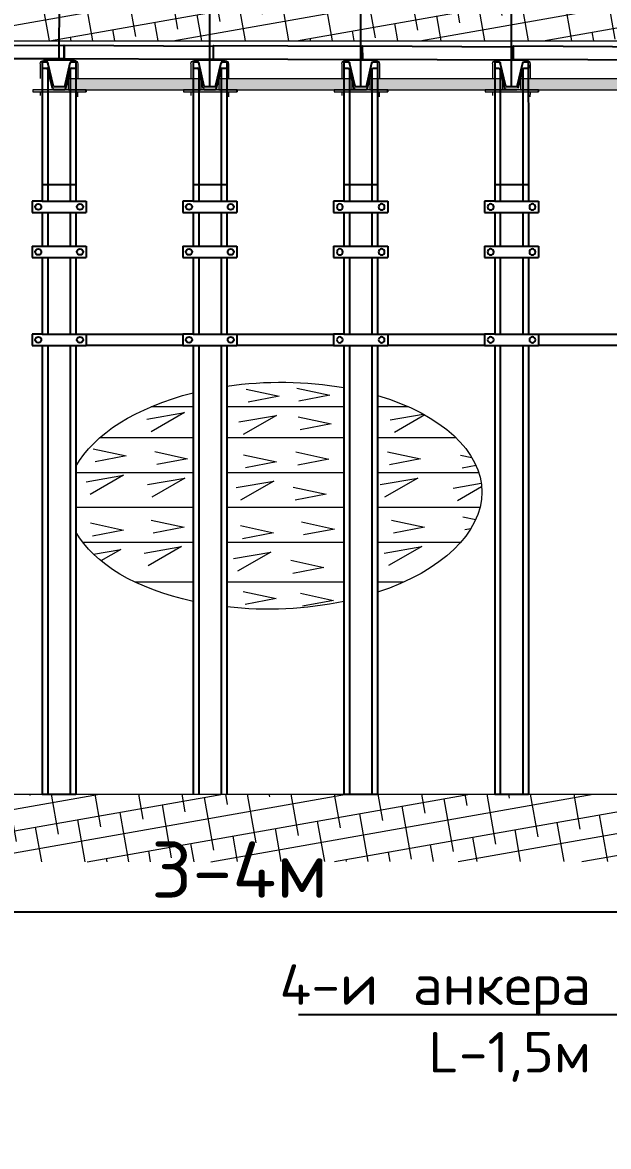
# Model space of a CAD drawing. Header units: millimetres. Extents: x 1757 to 4342, y -1901 to 53.
# Drawn here: x 3969.36 to 3995.39, y -1680.57 to -1630.65 of the extents above; entities that cross this region are included whole.
import ezdxf
from ezdxf import colors
from ezdxf.entities.mleader import LeaderData, LeaderLine
from ezdxf.math import Vec2, Vec3

# ---------------------------------------------------------------- set-up
doc = ezdxf.new("R2010")
doc.units = ezdxf.units.MM
doc.header["$LTSCALE"] = 0.1
doc.linetypes.add('ACAD_ISO10W100', pattern=[18, 12, -3, 0, -3])
doc.styles.get("Standard").update_dxf_attribs({"font": 'txt.shx'})
doc.dimstyles.new('ISO-25', dxfattribs={"dimtxt": 2.5, "dimasz": 2.5, "dimexe": 1.25, "dimexo": 0, "dimtad": 1, "dimdec": 0, "dimtxsty": 'Standard', "dimcen": 2.5, "dimadec": 0, "dimazin": 0, "dimtfac": 1, "dimtdec": 0, "dimtmove": 0, "dimatfit": 3, "dimfxl": 1, "dimarcsym": 0})
pattern_1 = [(10, (75028.0112, 68213.7898), (0.165399889, -0.938029385), []), (280, (75028.0112, 68213.7898), (-0.607229606, -2.041458659), [2.38125, -1.42875])]

# ---------------------------------------------------------------- blocks, each defined once
blk = doc.blocks.new('ско670')
at = {"true_color": 0xffffff}
blk.add_hatch(color=7, dxfattribs=at).paths.add_polyline_path([(109304, 1390.7), (109876.3, 1532.9), (109888.3, 1484.4), (109316.1, 1342)])
at = {"lineweight": 15, "true_color": 0xffffff}
blk.add_hatch(color=7, dxfattribs=at).paths.add_polyline_path([(109165.6, 1294.3), (109163.3, 1303.8), (109393.9, 1361.4), (109396.3, 1352)])
at = {"lineweight": 15}
for p, q in [((109304, 1390.7), (109876.3, 1532.9)), ((109876.3, 1532.9), (109888.3, 1484.4)), ((109311.4, 1474.8), (109178.4, 1441.6)), ((109316.1, 1342), (109888.3, 1484.4)), ((109329.6, 1463.9), (109345.3, 1401.1)), ((109167.5, 1423.4), (109183.2, 1360.6)), ((109393.9, 1361.4), (109163.3, 1303.8)), ((109165.6, 1294.3), (109396.3, 1352)), ((109304, 1390.7), (109316.1, 1342)), ((109163.3, 1303.8), (109165.6, 1294.3)), ((109197.8, 1302.4), (109201.8, 1286.5)), ((109360.1, 1340), (109364.2, 1321.7))]:
    blk.add_line(p, q, dxfattribs=at)
at = {"color": 7, "linetype": 'ACAD_ISO10W100'}
blk.add_line((109396.3, 1352), (109394.1, 1361.5), dxfattribs=at)
at = {"lineweight": 15, "extrusion": (0, 0, -1)}
for centre, major_axis, start_param, end_param in [((109315, 1460.3), (8.5, 12.3), -0.850275, 0.720521), ((109182.1, 1427.1), (-12.3, 8.5), 5.43291, 7.003706)]:
    blk.add_ellipse(centre, major_axis=major_axis, ratio=1, start_param=start_param, end_param=end_param, dxfattribs=at)
blk = doc.blocks.new('11.2bkjrjdfz')
for p, q in [((172044.2, -79395.2), (171956.8, -79745.5)), ((172044.2, -79395.2), (172037.1, -79423.4)), ((172062.6, -79399.8), (172044.2, -79395.2)), ((172065.5, -79513.9), (172067.1, -79405.8)), ((172060.2, -79434.3), (171981.1, -79751.5)), ((172056.5, -79428.2), (172037.1, -79423.4)), ((172059.5, -79519.7), (172060.2, -79434.3)), ((172156.7, -79458.4), (172077.6, -79775.6)), ((172189.2, -79431.4), (172101.9, -79781.6)), ((172114.6, -79526.2), (172164, -79429.9)), ((172117.2, -79534), (172156.7, -79458.4)), ((172182.2, -79459.5), (172162.8, -79454.7)), ((172163.7, -79430.5), (172163.5, -79431.2)), ((172189.2, -79431.4), (172170.8, -79426.8)), ((172114.6, -79526.2), (172065.5, -79513.9)), ((172110, -79538.4), (172063.9, -79526.9)), ((171956.8, -79745.5), (171894.3, -79996.2)), ((171981.1, -79751.5), (171918.6, -80002.2)), ((172077.6, -79775.6), (172015.1, -80026.3)), ((172101.9, -79781.6), (172039.4, -80032.4)), ((172057.5, -79959.6), (171912.5, -79923.4)), ((171850.2, -79985.2), (171838.1, -80033.7)), ((171894.3, -79996.2), (171850.2, -79985.2)), ((172039.4, -80032.4), (171894.3, -79996.2)), ((172071.4, -80091.9), (171838.1, -80033.7)), ((171882.2, -80044.7), (171845.9, -80190.3)), ((171882.2, -80044.7), (171845.9, -80190.3)), ((171906.5, -80050.8), (171870.2, -80196.3)), ((171906.5, -80050.8), (171870.2, -80196.3)), ((172039.4, -80032.4), (172083.5, -80043.4)), ((172083.5, -80043.4), (172071.4, -80091.9)), ((172003, -80074.8), (171966.7, -80220.4)), ((172003, -80074.8), (171966.7, -80220.4)), ((172027.3, -80080.9), (171991, -80226.4)), ((172027.3, -80080.9), (171991, -80226.4)), ((171801.8, -80179.3), (171789.7, -80227.8)), ((172035.1, -80237.4), (171801.8, -80179.3)), ((171833.8, -80238.8), (171763.3, -80521.7)), ((171858.1, -80244.8), (171787.6, -80527.7)), ((172023, -80285.9), (171789.7, -80227.8)), ((171954.6, -80268.9), (171884.1, -80551.8)), ((172035.1, -80237.4), (172023, -80285.9)), ((171978.9, -80274.9), (171908.4, -80557.9)), ((171707.3, -80558.1), (171290.6, -80454.2)), ((171278.5, -80502.7), (171695.2, -80606.6)), ((171707.3, -80558.1), (171695.2, -80606.6)), ((171751.5, -80569.1), (171707.3, -80558.1)), ((171763.3, -80521.7), (171751.5, -80569.1)), ((171787.6, -80527.7), (171775.7, -80575.2)), ((171884.1, -80551.8), (171872.3, -80599.2)), ((171908.4, -80557.9), (171896.5, -80605.3)), ((171739.4, -80617.6), (171257.2, -82551.3)), ((171928.6, -80664.8), (171695.2, -80606.6)), ((171896.5, -80605.3), (171751.5, -80569.1)), ((171896.5, -80605.3), (171940.7, -80616.3)), ((171940.7, -80616.3), (171928.6, -80664.8)), ((171763.6, -80623.7), (171281.5, -82557.4)), ((171860.2, -80647.7), (171378.1, -82581.5)), ((171884.4, -80653.8), (171402.3, -82587.5)), ((171402.3, -82587.5), (171257.2, -82551.3))]:
    blk.add_line(p, q)
at = {"lineweight": 15}
blk.add_line((172144.6, -79548.1), (172096.4, -79536.1), dxfattribs=at)
for centre in [(171870.8, -80016.1), (172050.8, -80061), (171822.4, -80210.2), (172002.4, -80255), (171728, -80589), (171908, -80633.9)]:
    blk.add_circle(centre, 13.5)
for centre, radius, start, end in [((172061.1, -79405.7), 6, 346, 76), ((172055.3, -79433.1), 5, 346, 76), ((172161.6, -79459.6), 5, 76, 166), ((172169.3, -79432.6), 6, 76, 166), ((172111.4, -79532.6), 6, 256, 346)]:
    blk.add_arc(centre, radius, start, end)
at = {"color": 7, "true_color": 0xffffff, "xscale": -1}
blk.add_blockref('ско670', (281363.7, -80865.9), dxfattribs=at)
blk = doc.blocks.new('*D632')
at = {"color": 0, "lineweight": -2}
for p, q in [((3958.983, -1632.224), (3959.009, -1626.034)), ((3970.982, -1632.274), (3971.008, -1626.084)), ((3968.503, -1627.324), (3961.504, -1627.295))]:
    blk.add_line(p, q, dxfattribs=at)
at = {"color": 0, "lineweight": 15}
for points in [[(3961.505, -1626.878), (3961.502, -1627.711), (3959.004, -1627.284)], [(3968.505, -1626.907), (3968.501, -1627.741), (3971.003, -1627.334)]]:
    blk.add_solid(points, dxfattribs=at)
at = {"layer": 'Defpoints', "color": 0, "lineweight": 15}
for p in [(3959.004, -1627.284), (3958.983, -1632.224), (3970.982, -1632.274)]:
    blk.add_point(p, dxfattribs=at)
at = {"color": 0, "lineweight": 0, "insert": (3965.011, -1625.434), "char_height": 2.5, "attachment_point": 5, "rotation": 359.7606}
blk.add_mtext('не более 1200', dxfattribs=at)
blk = doc.blocks.new('*D662')
at = {"color": 0, "lineweight": -2}
for p, q in [((3958.986, -1636.956), (3958.986, -1619.964)), ((4038.988, -1636.956), (4038.988, -1619.964)), ((4036.488, -1621.214), (3961.486, -1621.214))]:
    blk.add_line(p, q, dxfattribs=at)
at = {"color": 0, "lineweight": 15}
for points in [[(3961.486, -1620.797), (3961.486, -1621.631), (3958.986, -1621.214)], [(4036.488, -1620.797), (4036.488, -1621.631), (4038.988, -1621.214)]]:
    blk.add_solid(points, dxfattribs=at)
at = {"layer": 'Defpoints', "color": 0, "lineweight": 15}
for p in [(3958.986, -1621.214), (3958.986, -1636.956), (4038.988, -1636.956)]:
    blk.add_point(p, dxfattribs=at)
at = {"color": 0, "lineweight": 0, "insert": (3998.987, -1619.131), "char_height": 2.5, "attachment_point": 5}
blk.add_mtext('не более 8,0 м', dxfattribs=at)
blk = doc.blocks.new('*D642')
at = {"color": 0, "lineweight": -2}
for p, q in [((3977.683, -1633.498), (3977.683, -1625.388)), ((3984.382, -1633.498), (3984.382, -1625.388)), ((3980.183, -1626.638), (3981.882, -1626.638)), ((3984.382, -1626.638), (3994.382, -1626.638))]:
    blk.add_line(p, q, dxfattribs=at)
at = {"color": 0, "lineweight": 15}
for points in [[(3980.183, -1626.221), (3980.183, -1627.054), (3977.683, -1626.638)], [(3981.882, -1626.221), (3981.882, -1627.054), (3984.382, -1626.638)]]:
    blk.add_solid(points, dxfattribs=at)
at = {"layer": 'Defpoints', "color": 0, "lineweight": 15}
for p in [(3984.382, -1626.638), (3977.683, -1633.498), (3984.382, -1633.498)]:
    blk.add_point(p, dxfattribs=at)
at = {"color": 0, "lineweight": 0, "insert": (3990.632, -1624.763), "char_height": 2.5, "attachment_point": 5}
blk.add_mtext('670', dxfattribs=at)
blk = doc.blocks.new('*D643')
at = {"color": 0, "lineweight": -2}
for p, q in [((3984.382, -1633.498), (3984.382, -1625.388)), ((3991.082, -1633.498), (3991.082, -1625.388)), ((3986.882, -1626.638), (3988.582, -1626.638)), ((3991.082, -1626.638), (4001.082, -1626.638))]:
    blk.add_line(p, q, dxfattribs=at)
at = {"color": 0, "lineweight": 15}
for points in [[(3986.882, -1626.221), (3986.882, -1627.054), (3984.382, -1626.638)], [(3988.582, -1626.221), (3988.582, -1627.054), (3991.082, -1626.638)]]:
    blk.add_solid(points, dxfattribs=at)
at = {"layer": 'Defpoints', "color": 0, "lineweight": 15}
for p in [(3991.082, -1626.638), (3984.382, -1633.498), (3991.082, -1633.498)]:
    blk.add_point(p, dxfattribs=at)
at = {"color": 0, "lineweight": 0, "insert": (3997.332, -1624.763), "char_height": 2.5, "attachment_point": 5}
blk.add_mtext('670', dxfattribs=at)
blk = doc.blocks.new('*D644')
at = {"color": 0, "lineweight": -2}
for p, q in [((3991.082, -1633.498), (3991.082, -1625.388)), ((3997.782, -1633.498), (3997.782, -1625.388)), ((3993.582, -1626.638), (3995.282, -1626.638)), ((3997.782, -1626.638), (4007.782, -1626.638))]:
    blk.add_line(p, q, dxfattribs=at)
at = {"color": 0, "lineweight": 15}
for points in [[(3993.582, -1626.221), (3993.582, -1627.054), (3991.082, -1626.638)], [(3995.282, -1626.221), (3995.282, -1627.054), (3997.782, -1626.638)]]:
    blk.add_solid(points, dxfattribs=at)
at = {"layer": 'Defpoints', "color": 0, "lineweight": 15}
for p in [(3997.782, -1626.638), (3991.082, -1633.498), (3997.782, -1633.498)]:
    blk.add_point(p, dxfattribs=at)
at = {"color": 0, "lineweight": 0, "insert": (4004.032, -1624.763), "char_height": 2.5, "attachment_point": 5}
blk.add_mtext('670', dxfattribs=at)
blk = doc.blocks.new('*D674')
at = {"color": 0, "lineweight": -2}
for p, q in [((3958.988, -1640.239), (3958.988, -1616.736)), ((4108.986, -1636.925), (4108.986, -1616.736)), ((3961.488, -1617.986), (4106.486, -1617.986))]:
    blk.add_line(p, q, dxfattribs=at)
at = {"color": 0, "lineweight": 15}
for points in [[(3961.488, -1617.569), (3961.488, -1618.402), (3958.988, -1617.986)], [(4106.486, -1617.569), (4106.486, -1618.402), (4108.986, -1617.986)]]:
    blk.add_solid(points, dxfattribs=at)
at = {"layer": 'Defpoints', "color": 0, "lineweight": 15}
for p in [(4108.986, -1617.986), (4108.986, -1636.925), (3958.988, -1640.239)]:
    blk.add_point(p, dxfattribs=at)
at = {"color": 0, "lineweight": 0, "insert": (4033.987, -1615.902), "char_height": 2.5, "attachment_point": 5}
blk.add_mtext('не более 15,0 м', dxfattribs=at)
blk = doc.blocks.new('*D675')
at = {"color": 0, "lineweight": -2}
for p, q in [((3999.002, -1656.376), (3999.002, -1671.397)), ((3959.002, -1664.924), (3959.002, -1671.397)), ((3961.502, -1670.147), (3996.502, -1670.147))]:
    blk.add_line(p, q, dxfattribs=at)
at = {"color": 0, "lineweight": 15}
for points in [[(3961.502, -1669.731), (3961.502, -1670.564), (3959.002, -1670.147)], [(3996.502, -1669.731), (3996.502, -1670.564), (3999.002, -1670.147)]]:
    blk.add_solid(points, dxfattribs=at)
at = {"layer": 'Defpoints', "color": 0, "lineweight": 15}
for p in [(3999.002, -1656.376), (3959.002, -1664.924), (3999.002, -1670.147)]:
    blk.add_point(p, dxfattribs=at)
at = {"color": 0, "lineweight": 0, "insert": (3979.002, -1668.272), "char_height": 2.5, "attachment_point": 5}
blk.add_mtext('3-4м', dxfattribs=at)

msp = doc.modelspace()

# ---------------------------------------------------------------- hatches: boundary and pattern name
at = {"lineweight": 0}
h = msp.add_hatch(dxfattribs=at)
h.set_pattern_fill('ANSI38', scale=0.3, angle=125, style=0)
h.set_pattern_definition(pattern_1)
h.paths.add_polyline_path([(3958.981, -1628.465), (4123.483, -1628.428), (4123.485, -1631.464), (3958.982, -1631.464)])
h = msp.add_hatch(dxfattribs=at)
h.set_pattern_fill('ANSI38', scale=0.3, angle=125, style=0)
h.set_pattern_definition(pattern_1)
h.paths.add_polyline_path([(3959.004, -1667.924), (3959.002, -1664.924), (4123.504, -1664.924), (4123.506, -1667.887)])

# ---------------------------------------------------------------- linework, layer by layer
at = {"color": 7, "lineweight": 0}
for p, q in [((3958.982, -1631.464), (4123.485, -1631.464)), ((3959.002, -1664.924), (4123.504, -1664.924))]:
    msp.add_line(p, q, dxfattribs=at)
at = {"color": 7}
for p, q in [((3958.983, -1631.602), (3971.215, -1631.675)), ((3971.215, -1631.675), (3971.215, -1632.275)), ((3971.215, -1632.275), (3959.039, -1632.224))]:
    msp.add_line(p, q, dxfattribs=at)
for p, q in [((3970.236, -1632.398), (3970.236, -1632.688)), ((3970.236, -1632.398), (3970.426, -1632.398)), ((3970.236, -1632.398), (3970.236, -1636.007)), ((3970.236, -1632.688), (3970.436, -1632.688)), ((3970.73, -1633.498), (3970.484, -1632.444)), ((3970.486, -1632.451), (3970.486, -1632.458)), ((3970.486, -1632.738), (3970.486, -1636.007)), ((3970.686, -1633.568), (3970.486, -1632.738)), ((3971.236, -1633.498), (3971.482, -1632.444)), ((3971.281, -1633.568), (3971.481, -1632.738)), ((3971.481, -1632.451), (3971.481, -1632.458)), ((3971.481, -1632.738), (3971.481, -1636.007)), ((3971.531, -1632.688), (3971.731, -1632.688)), ((3971.541, -1632.398), (3971.731, -1632.398)), ((3971.731, -1632.398), (3971.731, -1632.688)), ((3971.731, -1632.398), (3971.731, -1636.007)), ((3976.935, -1632.398), (3976.935, -1632.688)), ((3976.935, -1632.398), (3977.125, -1632.398)), ((3976.935, -1632.398), (3976.935, -1636.007)), ((3976.935, -1632.688), (3977.135, -1632.688)), ((3977.43, -1633.498), (3977.184, -1632.444)), ((3977.185, -1632.451), (3977.185, -1632.458)), ((3977.185, -1632.738), (3977.185, -1636.007)), ((3977.385, -1633.568), (3977.185, -1632.738)), ((3977.936, -1633.498), (3978.182, -1632.444)), ((3977.98, -1633.568), (3978.18, -1632.738)), ((3978.18, -1632.451), (3978.18, -1632.458)), ((3978.18, -1632.738), (3978.18, -1636.007)), ((3978.23, -1632.688), (3978.43, -1632.688)), ((3978.24, -1632.398), (3978.43, -1632.398)), ((3978.43, -1632.398), (3978.43, -1632.688)), ((3978.43, -1632.398), (3978.43, -1636.007)), ((3983.635, -1632.398), (3983.635, -1632.688)), ((3984.88, -1632.451), (3984.88, -1632.458)), ((3970.73, -1633.498), (3971.236, -1633.498)), ((3970.746, -1633.628), (3971.221, -1633.628)), ((3977.43, -1633.498), (3977.936, -1633.498)), ((3977.445, -1633.628), (3977.92, -1633.628)), ((3970.236, -1636.007), (3970.236, -1638.591)), ((3970.486, -1636.007), (3970.486, -1638.591)), ((3971.481, -1636.007), (3971.481, -1638.591)), ((3971.731, -1636.007), (3971.731, -1638.591)), ((3976.935, -1636.007), (3976.935, -1638.591)), ((3977.185, -1636.007), (3977.185, -1638.591)), ((3978.18, -1636.007), (3978.18, -1638.591)), ((3978.43, -1636.007), (3978.43, -1638.591)), ((3970.236, -1637.841), (3971.731, -1637.841)), ((3976.935, -1637.841), (3978.43, -1637.841)), ((3970.236, -1638.591), (3969.781, -1638.591)), ((3969.781, -1638.591), (3969.781, -1639.091)), ((3970.236, -1638.591), (3971.731, -1638.591)), ((3971.731, -1638.591), (3972.186, -1638.591)), ((3972.186, -1638.591), (3972.186, -1639.091)), ((3976.935, -1638.591), (3976.48, -1638.591)), ((3976.48, -1638.591), (3976.48, -1639.091)), ((3976.935, -1638.591), (3978.43, -1638.591)), ((3978.43, -1638.591), (3978.885, -1638.591)), ((3978.885, -1638.591), (3978.885, -1639.091)), ((3969.781, -1639.091), (3972.186, -1639.091)), ((3970.236, -1639.091), (3970.236, -1640.591)), ((3970.236, -1639.091), (3970.236, -1640.591)), ((3970.486, -1639.091), (3970.486, -1640.591)), ((3970.486, -1639.091), (3970.486, -1640.591)), ((3971.481, -1639.091), (3971.481, -1640.591)), ((3971.481, -1639.091), (3971.481, -1640.591)), ((3971.731, -1639.091), (3971.731, -1640.591)), ((3971.731, -1639.091), (3971.731, -1640.591)), ((3976.48, -1639.091), (3978.885, -1639.091)), ((3976.935, -1639.091), (3976.935, -1640.591)), ((3976.935, -1639.091), (3976.935, -1640.591)), ((3977.185, -1639.091), (3977.185, -1640.591)), ((3977.185, -1639.091), (3977.185, -1640.591)), ((3978.18, -1639.091), (3978.18, -1640.591)), ((3978.18, -1639.091), (3978.18, -1640.591)), ((3978.43, -1639.091), (3978.43, -1640.591)), ((3978.43, -1639.091), (3978.43, -1640.591)), ((3969.781, -1640.591), (3972.186, -1640.591)), ((3969.781, -1640.591), (3969.781, -1641.091)), ((3972.186, -1640.591), (3972.186, -1641.091)), ((3976.48, -1640.591), (3978.885, -1640.591)), ((3976.48, -1640.591), (3976.48, -1641.091)), ((3978.885, -1640.591), (3978.885, -1641.091)), ((3969.781, -1641.091), (3972.186, -1641.091)), ((3970.236, -1641.091), (3970.236, -1644.006)), ((3970.486, -1641.091), (3970.486, -1644.006)), ((3971.481, -1641.091), (3971.481, -1644.006)), ((3971.731, -1641.091), (3971.731, -1644.006)), ((3976.48, -1641.091), (3978.885, -1641.091)), ((3976.935, -1641.091), (3976.935, -1644.007)), ((3977.185, -1641.091), (3977.185, -1644.007)), ((3978.18, -1641.091), (3978.18, -1644.007)), ((3978.43, -1641.091), (3978.43, -1644.007)), ((3970.236, -1644.006), (3970.236, -1644.495)), ((3970.486, -1644.006), (3970.486, -1644.495)), ((3971.481, -1644.006), (3971.481, -1644.495)), ((3971.731, -1644.006), (3971.731, -1644.495)), ((3976.935, -1644.007), (3976.935, -1644.495)), ((3977.185, -1644.007), (3977.185, -1644.495)), ((3978.18, -1644.007), (3978.18, -1644.495)), ((3978.43, -1644.007), (3978.43, -1644.495)), ((3969.781, -1644.495), (3969.781, -1644.995)), ((3970.236, -1644.495), (3969.781, -1644.495)), ((3970.236, -1644.495), (3971.731, -1644.495)), ((3971.731, -1644.495), (3972.186, -1644.495)), ((3972.186, -1644.495), (3972.186, -1644.995)), ((3972.186, -1644.495), (3976.48, -1644.495)), ((3976.48, -1644.495), (3976.48, -1644.995)), ((3976.935, -1644.495), (3976.48, -1644.495)), ((3976.935, -1644.495), (3978.43, -1644.495)), ((3978.43, -1644.495), (3978.885, -1644.495)), ((3978.885, -1644.495), (3978.885, -1644.995)), ((3978.885, -1644.495), (3983.18, -1644.495)), ((3969.781, -1644.995), (3972.186, -1644.995)), ((3970.236, -1644.995), (3970.236, -1664.923)), ((3970.486, -1644.995), (3970.486, -1664.923)), ((3971.481, -1644.995), (3971.481, -1664.924)), ((3971.731, -1644.995), (3971.731, -1664.924)), ((3976.48, -1644.995), (3972.186, -1644.995)), ((3976.48, -1644.995), (3978.885, -1644.995)), ((3976.935, -1644.995), (3976.935, -1664.924)), ((3977.185, -1644.995), (3977.185, -1664.924)), ((3978.18, -1644.995), (3978.18, -1664.924)), ((3978.43, -1644.995), (3978.43, -1664.924)), ((3983.18, -1644.995), (3978.885, -1644.995)), ((3970.236, -1664.923), (3971.731, -1664.924))]:
    msp.add_line(p, q)
at = {"color": 7, "lineweight": 13}
for p, q in [((3976.935, -1647.719), (3975.066, -1647.719)), ((3983.635, -1647.719), (3978.43, -1647.719)), ((3986.504, -1647.719), (3985.13, -1647.719)), ((3976.935, -1649.102), (3972.78, -1649.102)), ((3983.635, -1649.102), (3978.43, -1649.102)), ((3988.627, -1649.102), (3985.13, -1649.102)), ((3976.935, -1650.656), (3971.731, -1650.656)), ((3983.635, -1650.656), (3978.43, -1650.656)), ((3989.632, -1650.656), (3985.13, -1650.656)), ((3976.935, -1652.191), (3971.731, -1652.191)), ((3983.635, -1652.191), (3978.43, -1652.191)), ((3989.679, -1652.191), (3985.13, -1652.191)), ((3976.935, -1653.751), (3972.047, -1653.751)), ((3983.635, -1653.751), (3978.43, -1653.751)), ((3988.814, -1653.751), (3985.13, -1653.751)), ((3976.935, -1655.509), (3974.368, -1655.509)), ((3983.635, -1655.509), (3978.43, -1655.509)), ((3986.287, -1655.509), (3985.13, -1655.509))]:
    msp.add_line(p, q, dxfattribs=at)
at = {"color": 7}
for points in [[(3971.215, -1632.275), (3971.212, -1631.663), (3977.821, -1631.703), (3977.821, -1632.302), (3971.215, -1632.275)], [(3977.84, -1632.283), (3977.837, -1631.671), (3984.446, -1631.71), (3984.446, -1632.31), (3977.84, -1632.283)], [(3984.47, -1632.301), (3984.466, -1631.689), (3991.076, -1631.729), (3991.076, -1632.329), (3984.47, -1632.301)], [(3991.169, -1632.301), (3991.166, -1631.689), (3997.775, -1631.729), (3997.775, -1632.329), (3991.169, -1632.301)]]:
    msp.add_lwpolyline(points, dxfattribs=at)
at = {"color": 7, "lineweight": 13}
for points in [[(3979.29, -1646.931), (3980.756, -1647.25), (3979.379, -1647.514)], [(3981.548, -1646.886), (3983.013, -1647.205), (3981.637, -1647.469)], [(3974.886, -1648.264), (3976.549, -1647.978), (3975.074, -1648.825)], [(3978.972, -1648.395), (3980.635, -1648.108), (3979.16, -1648.956)], [(3981.604, -1648.163), (3983.069, -1648.481), (3981.693, -1648.746)], [(3985.69, -1648.293), (3987.157, -1648.04)], [(3987.227, -1648.079), (3985.878, -1648.854)], [(3972.497, -1649.586), (3973.963, -1649.904), (3972.586, -1650.169)], [(3975.229, -1649.706), (3976.694, -1650.024), (3975.318, -1650.289)], [(3981.496, -1649.725), (3982.961, -1650.044), (3981.584, -1650.308)], [(3985.571, -1649.713), (3987.036, -1650.031), (3985.659, -1650.296)], [(3979.172, -1649.847), (3980.637, -1650.166), (3979.26, -1650.43)], [(3988.809, -1649.865), (3989.326, -1649.978)], [(3989.508, -1650.331), (3988.897, -1650.448)], [(3972.179, -1651.049), (3973.842, -1650.763), (3972.367, -1651.61)], [(3974.911, -1651.169), (3976.574, -1650.883), (3975.098, -1651.73)], [(3978.854, -1651.311), (3980.517, -1651.024), (3979.041, -1651.872)], [(3985.252, -1651.176), (3986.915, -1650.889), (3985.44, -1651.737)], [(3988.491, -1651.329), (3989.736, -1651.114)], [(3981.387, -1651.288), (3982.852, -1651.606), (3981.475, -1651.871)], [(3989.754, -1651.271), (3988.678, -1651.89)], [(3988.921, -1652.605), (3989.491, -1652.729)], [(3972.379, -1652.876), (3973.844, -1653.194), (3972.468, -1653.459)], [(3975.077, -1652.754), (3976.542, -1653.072), (3975.166, -1653.337)], [(3979.042, -1652.994), (3980.507, -1653.313), (3979.131, -1653.577)], [(3981.752, -1652.828), (3983.217, -1653.147), (3981.84, -1653.411)], [(3985.749, -1652.75), (3987.214, -1653.068), (3985.838, -1653.333)], [(3989.273, -1653.138), (3989.01, -1653.188)], [(3972.508, -1654.262), (3973.724, -1654.053), (3972.843, -1654.559)], [(3974.759, -1654.217), (3976.422, -1653.931), (3974.947, -1654.779)], [(3978.724, -1654.458), (3980.387, -1654.171), (3978.912, -1655.019)], [(3985.431, -1654.213), (3987.094, -1653.926), (3985.619, -1654.774)], [(3981.279, -1654.534), (3982.745, -1654.852), (3981.368, -1655.117)], [(3979.155, -1655.921), (3980.62, -1656.24), (3979.244, -1656.504)], [(3981.71, -1655.997), (3983.175, -1656.316), (3981.799, -1656.58)]]:
    msp.add_lwpolyline(points, dxfattribs=at)
for centre in [(3970.056, -1638.841), (3971.911, -1638.841), (3976.755, -1638.841), (3978.61, -1638.841), (3970.056, -1640.841), (3971.911, -1640.841), (3976.755, -1640.841), (3978.61, -1640.841), (3970.056, -1644.745), (3971.911, -1644.745), (3976.755, -1644.745), (3978.61, -1644.745)]:
    msp.add_circle(centre, 0.135)
for centre, radius, start, end in [((3970.426, -1632.458), 0.06, 0, 90), ((3970.436, -1632.738), 0.05, 0, 90), ((3971.541, -1632.458), 0.06, 90, 180), ((3971.531, -1632.738), 0.05, 90, 180), ((3977.125, -1632.458), 0.06, 0, 90), ((3977.135, -1632.738), 0.05, 0, 90), ((3978.24, -1632.458), 0.06, 90, 180), ((3978.23, -1632.738), 0.05, 90, 180), ((3970.746, -1633.568), 0.06, 180, 270), ((3971.221, -1633.568), 0.06, 270, 0), ((3977.445, -1633.568), 0.06, 180, 270), ((3977.92, -1633.568), 0.06, 270, 0), ((3984.62, -1633.568), 0.06, 270, 0)]:
    msp.add_arc(centre, radius, start, end)
at = {"color": 7, "lineweight": 0, "extrusion": (0, 0, -1)}
for start_param, end_param in [(4.493543, 5.067249), (3.446887, 4.322472), (5.246079, 7.347703), (8.27131, 9.146896), (7.526534, 8.100239)]:
    msp.add_ellipse((3980.553, -1651.668), major_axis=(9.211, 0.231), ratio=0.54655, start_param=start_param, end_param=end_param, dxfattribs=at)

# ---------------------------------------------------------------- block references
at = {"color": 7, "true_color": 0xffffff, "xscale": 0.00999952551190897, "yscale": 0.00999952550046146, "zscale": 0.0099995255, "rotation": 346.0000000448461}
for p in [(2907.5, -1382.211), (2914.2, -1382.212)]:
    msp.add_blockref('ско670', p, dxfattribs=at)
at = {"color": 7, "lineweight": 0, "xscale": -0.00999952551190897, "yscale": 0.00999952550046146, "zscale": 0.0099995255, "rotation": 346.0000000448461}
for p in [(5846.453, -1278.259), (5853.153, -1278.259), (5859.852, -1278.259)]:
    msp.add_blockref('11.2bkjrjdfz', p, dxfattribs=at)

# ---------------------------------------------------------------- dimensions: what is measured, and where the dimension line sits
at = {"color": 7, "lineweight": 0}
for base, p1, p2, text, picture, middle in [((4108.986, -1617.986), (3958.988, -1640.239), (4108.986, -1636.925), 'не более 15,0 м', '*D674', (4033.987, -1615.902)), ((3999.002, -1670.147), (3959.002, -1664.924), (3999.002, -1656.376), '3-4м', '*D675', (3979.002, -1668.272))]:
    dim = msp.add_linear_dim(base=base, p1=p1, p2=p2, angle=180, text=text, dimstyle='ISO-25', dxfattribs=at)
    dim.commit()
    dim.dimension.update_dxf_attribs({"geometry": picture, "text_midpoint": middle})
for p1, p2, distance, text, picture, middle in [((4038.988, -1636.956), (3958.986, -1636.956), -15.742, 'не более 8,0 м', '*D662', (3998.987, -1619.131)), ((3977.683, -1633.498), (3984.382, -1633.498), 6.86, '670', '*D642', (3990.632, -1624.763)), ((3984.382, -1633.498), (3991.082, -1633.498), 6.86, '670', '*D643', (3997.332, -1624.763)), ((3991.082, -1633.498), (3997.782, -1633.498), 6.86, '670', '*D644', (4004.032, -1624.763))]:
    dim = msp.add_aligned_dim(p1=p1, p2=p2, distance=distance, text=text, dimstyle='ISO-25', dxfattribs=at)
    dim.commit()
    dim.dimension.update_dxf_attribs({"geometry": picture, "text_midpoint": middle})
dim = msp.add_linear_dim(base=(3959.004, -1627.284), p1=(3970.982, -1632.274), p2=(3958.983, -1632.224), angle=179.7606, text='не более 1200', dimstyle='ISO-25', dxfattribs=at)
dim.commit()
dim.dimension.update_dxf_attribs({"geometry": '*D632', "text_midpoint": (3965.003, -1627.309), "dimtype": 161})

# ---------------------------------------------------------------- leaders
ml = msp.add_multileader_mtext('Standard', dxfattribs=at)
ml.set_content('4-и анкера\\PL-1,5м', color=7)
ml.set_leader_properties()
ml.build(insert=Vec2(0, 0))
ml.multileader.update_dxf_attribs({"text_right_attachment_type": 6, "dogleg_length": 0.36, "arrow_head_size": 1.8})
ctx = ml.context
ctx.base_point, ctx.char_height, ctx.arrow_head_size, ctx.plane_origin = Vec3(3975.216, -1673.671), 1.8, 1.8, Vec3(4004.653, -1672.129)
ctx.right_attachment, ctx.text_align_type = 6, 2
notes = []
notes.append((ctx, [(0, (1, 1, 0), (3996.976, -1674.721), (-1, 0), 0.36, [(0, [(4001.367, -1671.348)], 0, [])])]))
ctx.mtext.insert, ctx.mtext.alignment, ctx.mtext.flow_direction = Vec3(3994.616, -1672.479), 3, 5
for ctx, leaders in notes:
    for number, flags, end, landing, length, lines in leaders:
        leader = LeaderData()
        leader.index, (leader.has_last_leader_line, leader.has_dogleg_vector, leader.attachment_direction) = number, flags
        leader.last_leader_point, leader.dogleg_vector, leader.dogleg_length = Vec3(end), Vec3(landing), length
        for number, points, colour, breaks in lines:
            line = LeaderLine()
            line.index, line.vertices, line.color, line.breaks = number, Vec3.list(points), colors.encode_raw_color(colour), breaks
            leader.lines.append(line)
        ctx.leaders.append(leader)

doc.saveas('drawing.dxf')
